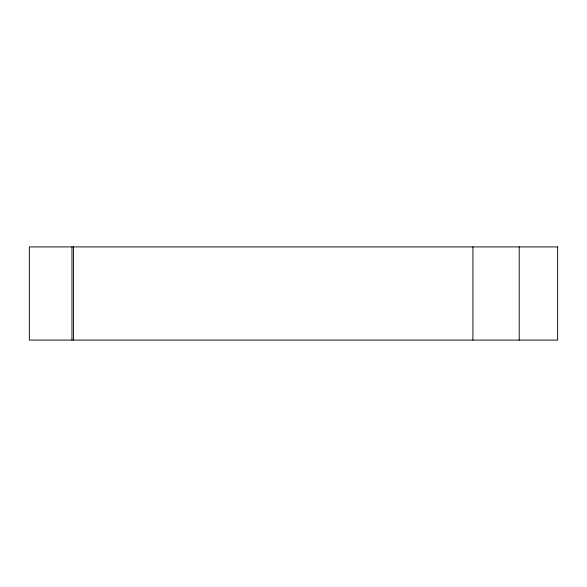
<?xml version="1.0" encoding="UTF-8"?>
<svg xmlns="http://www.w3.org/2000/svg" width="587" height="587" viewBox="0 0 587 587"><rect width="100%" height="100%" fill="white"/><g stroke="black" fill="none" stroke-linecap="round" stroke-linejoin="round"><path stroke-width="0.88" d="M519.216 246.914L519.216 340.086M472.917 246.914L472.917 340.086M73.514 246.914L73.514 340.086M71.959 246.914L71.959 340.086M557.65 246.914L29.35 246.914L29.35 340.086L557.65 340.086L557.65 246.914"/></g></svg>
